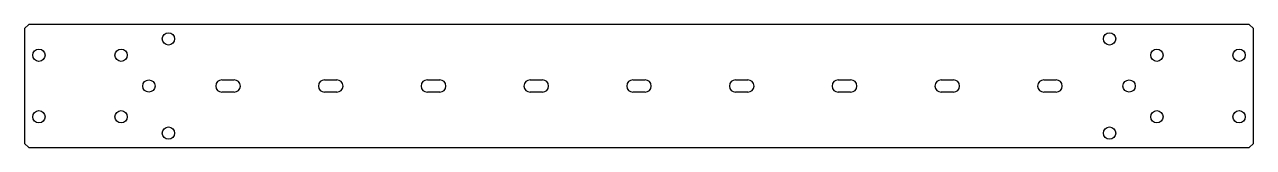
# Model space of a CAD drawing. Header units: millimetres. Extents: x -285 to 14, y -15 to 15.
import ezdxf

# ---------------------------------------------------------------- set-up
doc = ezdxf.new("R2010")
doc.units = ezdxf.units.MM

msp = doc.modelspace()

# ---------------------------------------------------------------- linework, layer by layer
at = {"color": 7, "linetype": 'Continuous', "lineweight": 25}
for p, q in [((-284.5, 15), (-285.5, 14)), ((12.5, 15), (-284.5, 15)), ((13.5, 14), (12.5, 15)), ((-285.5, 14), (-285.5, -14)), ((13.5, -14), (13.5, 14)), ((-237.5, 1.5), (-234.5, 1.5)), ((-212.5, 1.5), (-209.5, 1.5)), ((-187.5, 1.5), (-184.5, 1.5)), ((-162.5, 1.5), (-159.5, 1.5)), ((-137.5, 1.5), (-134.5, 1.5)), ((-112.5, 1.5), (-109.5, 1.5)), ((-87.5, 1.5), (-84.5, 1.5)), ((-62.5, 1.5), (-59.5, 1.5)), ((-37.5, 1.5), (-34.5, 1.5)), ((-234.5, -1.5), (-237.5, -1.5)), ((-209.5, -1.5), (-212.5, -1.5)), ((-184.5, -1.5), (-187.5, -1.5)), ((-159.5, -1.5), (-162.5, -1.5)), ((-134.5, -1.5), (-137.5, -1.5)), ((-109.5, -1.5), (-112.5, -1.5)), ((-84.5, -1.5), (-87.5, -1.5)), ((-59.5, -1.5), (-62.5, -1.5)), ((-34.5, -1.5), (-37.5, -1.5)), ((-285.5, -14), (-284.5, -15)), ((12.5, -15), (13.5, -14)), ((-284.5, -15), (12.5, -15))]:
    msp.add_line(p, q, dxfattribs=at)
for centre in [(-250.5, 11.5), (-21.5, 11.5), (-282, 7.5), (-262, 7.5), (-10, 7.5), (10, 7.5), (-255.25, 0), (-16.75, 0), (-282, -7.5), (-262, -7.5), (-10, -7.5), (10, -7.5), (-250.5, -11.5), (-21.5, -11.5)]:
    msp.add_circle(centre, 1.5, dxfattribs=at)
for centre, start, end in [((-237.5, 0), 90, 270), ((-234.5, 0), 270, 90), ((-212.5, 0), 90, 270), ((-209.5, 0), 270, 90), ((-187.5, 0), 90, 270), ((-184.5, 0), 270, 90), ((-162.5, 0), 90, 270), ((-159.5, 0), 270, 90), ((-137.5, 0), 90, 270), ((-134.5, 0), 270, 90), ((-112.5, 0), 90, 270), ((-109.5, 0), 270, 90), ((-87.5, 0), 90, 270), ((-84.5, 0), 270, 90), ((-62.5, 0), 90, 270), ((-59.5, 0), 270, 90), ((-37.5, 0), 90, 270), ((-34.5, 0), 270, 90)]:
    msp.add_arc(centre, 1.5, start, end, dxfattribs=at)

doc.saveas('drawing.dxf')
